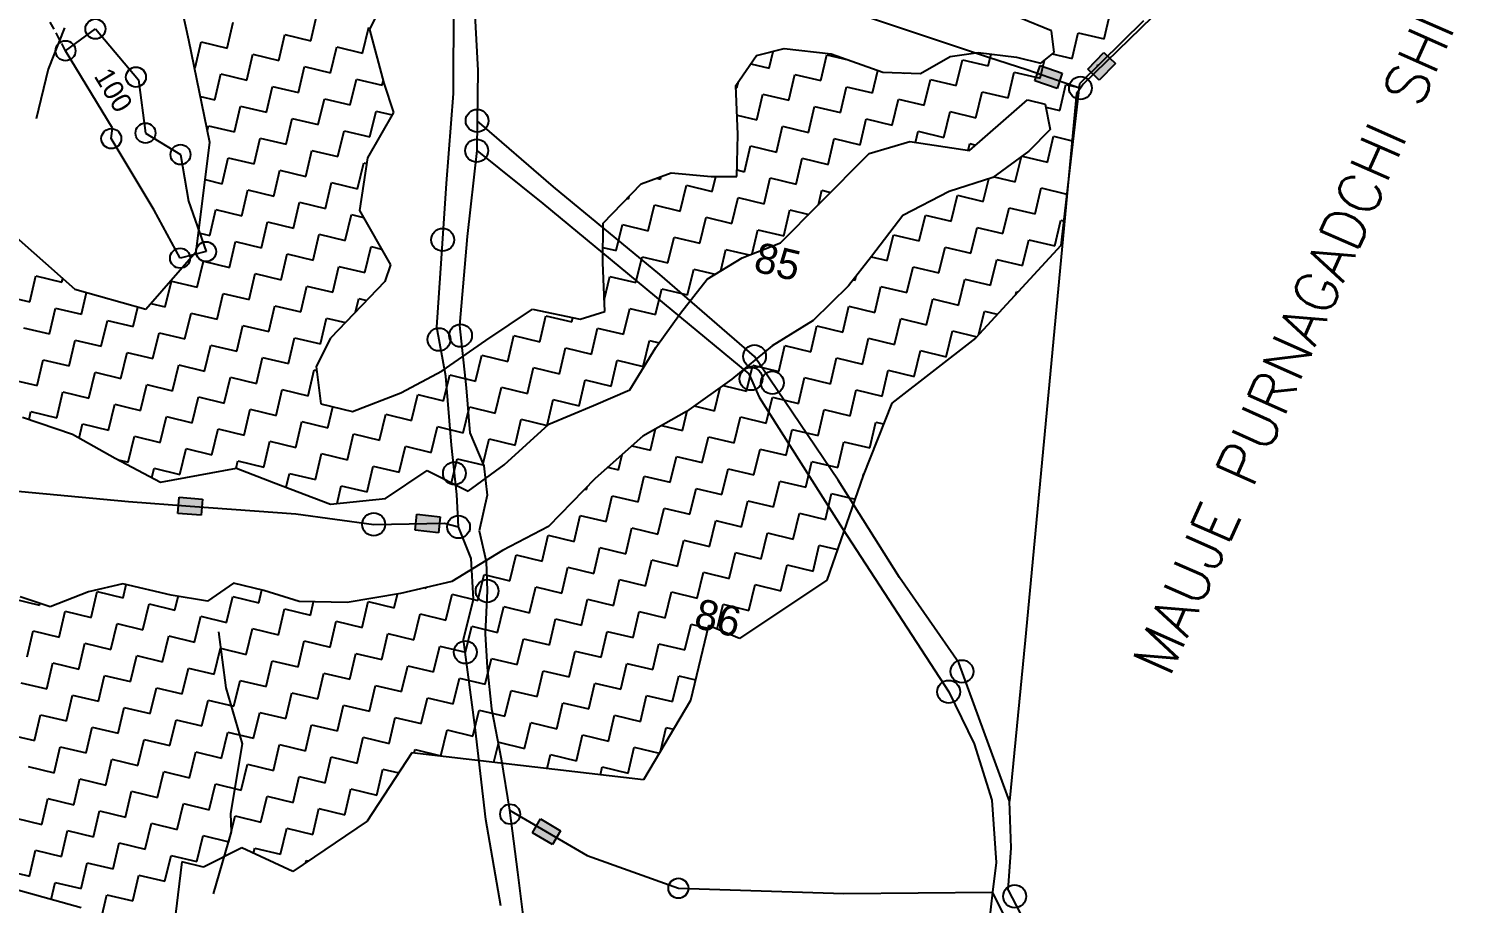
# Model space of a CAD drawing. Header units: metres. Extents: x 318142 to 321969, y 1858939 to 1863690.
# Drawn here: x 320338 to 321222, y 1860068 to 1860607 of the extents above; entities that cross this region are included whole.
import ezdxf

# ---------------------------------------------------------------- set-up
doc = ezdxf.new("R2010")
doc.units = ezdxf.units.M
doc.linetypes.add('DASHED', pattern=[0.75, 0.5, -0.25])
for name, color, linetype in [('LINE_FOOTPATH', 1, 'DASHED'), ('LINE_WATER', 4, 'Continuous'), ('POLY_HATCH', 12, 'Continuous'), ('POLY_PARCEL', 6, 'Continuous'), ('POLY_ROAD', 30, 'Continuous'), ('TEXT_MAPOUT', 7, 'Continuous'), ('TEXT_PARCEL', 7, 'Continuous'), ('V_BOUND_LINE', 7, 'Continuous')]:
    doc.layers.add(name, color=color, linetype=linetype)
doc.styles.get("Standard").update_dxf_attribs({"font": 'simplex.shx'})
doc.styles.add('TEXT_MAP', font='')
doc.styles.get('TEXT_MAP').set_extended_font_data('Kruti Dev 050')

msp = doc.modelspace()

# ---------------------------------------------------------------- hatches: boundary and pattern name
for points in [[(320991.34, 1860582.2), (320998.46, 1860575.25), (321008.51, 1860585.54), (321001.39, 1860592.49)], [(320972.42, 1860570.22), (320975.66, 1860579.63), (320962.05, 1860584.3), (320958.82, 1860574.89)], [(320444.34, 1860307.07), (320445.09, 1860316.99), (320430.75, 1860318.09), (320429.99, 1860308.17)], [(320590.69, 1860296.2), (320591.78, 1860306.09), (320577.49, 1860307.67), (320576.4, 1860297.78)], [(320661.12, 1860103.91), (320666.14, 1860112.5), (320653.72, 1860119.76), (320648.7, 1860111.17)]]:
    msp.add_hatch(color=256).paths.add_polyline_path(points)

# ---------------------------------------------------------------- linework, layer by layer
for p, q in [((320991.34, 1860582.2), (321001.39, 1860592.49)), ((321008.51, 1860585.54), (320998.46, 1860575.25)), ((321001.39, 1860592.49), (321008.51, 1860585.54)), ((320958.82, 1860574.89), (320962.05, 1860584.3)), ((320962.05, 1860584.3), (320975.66, 1860579.63)), ((320975.66, 1860579.63), (320972.42, 1860570.22)), ((320998.46, 1860575.25), (320991.34, 1860582.2)), ((320972.42, 1860570.22), (320958.82, 1860574.89)), ((320429.99, 1860308.17), (320430.75, 1860318.09)), ((320430.75, 1860318.09), (320445.09, 1860316.99)), ((320445.09, 1860316.99), (320444.34, 1860307.07)), ((320444.34, 1860307.07), (320429.99, 1860308.17)), ((320576.4, 1860297.78), (320577.49, 1860307.67)), ((320577.49, 1860307.67), (320591.78, 1860306.09)), ((320591.78, 1860306.09), (320590.69, 1860296.2)), ((320590.69, 1860296.2), (320576.4, 1860297.78)), ((320648.7, 1860111.17), (320653.72, 1860119.76)), ((320653.72, 1860119.76), (320666.14, 1860112.5)), ((320661.12, 1860103.91), (320648.7, 1860111.17)), ((320666.14, 1860112.5), (320661.12, 1860103.91))]:
    msp.add_line(p, q)
for centre, radius in [((320379.08, 1860606.93), 6.16), ((320360.65, 1860593.47), 6.16), ((320404.11, 1860577.29), 6.16), ((320986.88, 1860570.51), 7.04), ((320614.62, 1860550.32), 7.04), ((320388.89, 1860539.31), 6.16), ((320409.99, 1860542.71), 6.16), ((320431.59, 1860529.47), 6.16), ((320614.34, 1860531.89), 7.04), ((320593.36, 1860476.91), 7.04), ((320431.31, 1860465.58), 6.16), ((320447.36, 1860469.59), 6.16), ((320591.05, 1860415.41), 7.04), ((320604.38, 1860417.87), 7.04), ((320785.78, 1860405.02), 7.04), ((320783.63, 1860391.17), 7.04), ((320796.78, 1860388.75), 7.04), ((320600.61, 1860332.9), 7.04), ((320550.79, 1860301.41), 7.04), ((320603.13, 1860299.84), 7.04), ((320620.78, 1860260.33), 7.04), ((320607.31, 1860222.57), 7.04), ((320913.74, 1860210.69), 7.04), ((320905.57, 1860198.18), 7.04), ((320634.97, 1860122.7), 6.16), ((320738.77, 1860076.97), 6.16), ((320946.24, 1860072), 7.04)]:
    msp.add_circle(centre, radius)
at = {"layer": 'LINE_FOOTPATH', "ltscale": 10}
msp.add_line((320360.65, 1860593.47), (320315.93, 1860677.55), dxfattribs=at)
at = {"layer": 'LINE_WATER'}
for p, q in [((320359.99, 1860607.71), (320350.01, 1860582.21)), ((320350.01, 1860582.21), (320342.48, 1860551.6)), ((320459.68, 1860200.55), (320455.19, 1860235.04)), ((320469.82, 1860166.12), (320459.68, 1860200.55)), ((320462.62, 1860123.13), (320469.82, 1860166.12)), ((320462.96, 1860111.75), (320462.62, 1860123.13)), ((320451.98, 1860073.66), (320462.96, 1860111.75))]:
    msp.add_line(p, q, dxfattribs=at)
at = {"layer": 'POLY_HATCH'}
for p, q in [((320436.71, 1860599.96), (320423.24, 1860661.22)), ((320562.55, 1860635.74), (320548.1, 1860606.52)), ((320969.1, 1860605.82), (320930.82, 1860621.5)), ((320548.1, 1860606.52), (320557.05, 1860573.59)), ((320970.57, 1860592.4), (320969.1, 1860605.82)), ((321025.7, 1860612.04), (320986.33, 1860573.07)), ((320449.75, 1860536.93), (320436.71, 1860599.96)), ((320787.08, 1860590.5), (320803.99, 1860594.86)), ((320803.99, 1860594.86), (320833.11, 1860591.64)), ((320774.28, 1860572.1), (320787.08, 1860590.5)), ((320833.11, 1860591.64), (320864.95, 1860580.3)), ((320888.09, 1860579.44), (320906.49, 1860589.98)), ((320906.49, 1860589.98), (320923.86, 1860592.36)), ((320923.86, 1860592.36), (320947.47, 1860589.52)), ((320947.47, 1860589.52), (320962.48, 1860585.93)), ((320962.48, 1860585.93), (320970.57, 1860592.4)), ((320864.95, 1860580.3), (320888.09, 1860579.44)), ((320557.05, 1860573.59), (320562.97, 1860555.38)), ((320775.48, 1860541.94), (320774.28, 1860572.1)), ((320986.33, 1860573.07), (320974.68, 1860473.46)), ((320939.44, 1860550.18), (320954.19, 1860563.26)), ((320954.19, 1860563.26), (320965.2, 1860560.63)), ((320965.2, 1860560.63), (320968.11, 1860544.99)), ((320562.97, 1860555.38), (320546.96, 1860527.47)), ((320918.46, 1860531.94), (320939.44, 1860550.18)), ((320774.87, 1860515.96), (320775.48, 1860541.94)), ((320968.11, 1860544.99), (320954.92, 1860531.53)), ((320441.19, 1860469.7), (320449.75, 1860536.93)), ((320856.54, 1860530.12), (320881.55, 1860537.43)), ((320881.55, 1860537.43), (320918.46, 1860531.94)), ((320546.96, 1860527.47), (320542.02, 1860495.05)), ((320825.9, 1860499.24), (320856.54, 1860530.12)), ((320954.92, 1860531.53), (320932.75, 1860515.24)), ((320715.88, 1860511.38), (320734.32, 1860518.18)), ((320734.32, 1860518.18), (320759.01, 1860516.01)), ((320759.01, 1860516.01), (320774.87, 1860515.96)), ((320932.75, 1860515.24), (320905.79, 1860506.73)), ((320692.35, 1860487.14), (320715.88, 1860511.38)), ((320905.79, 1860506.73), (320877.33, 1860491.94)), ((320801.85, 1860475.09), (320825.9, 1860499.24)), ((320542.02, 1860495.05), (320561.1, 1860461.56)), ((320877.33, 1860491.94), (320858, 1860466.66)), ((320323.02, 1860484.82), (320366.3, 1860446.4)), ((320692.17, 1860462.92), (320692.35, 1860487.14)), ((320778.04, 1860465.84), (320801.85, 1860475.09)), ((320974.68, 1860473.46), (320922.01, 1860416.24)), ((320410.19, 1860434.05), (320441.19, 1860469.7)), ((320693.37, 1860432.77), (320692.17, 1860462.92)), ((320756.62, 1860452.69), (320778.04, 1860465.84)), ((320858, 1860466.66), (320843.69, 1860448.49)), ((320561.1, 1860461.56), (320557.69, 1860451.18)), ((320366.3, 1860446.4), (320410.19, 1860434.05)), ((320557.69, 1860451.18), (320524.13, 1860416.26)), ((320739.99, 1860431.75), (320756.62, 1860452.69)), ((320843.69, 1860448.49), (320821.97, 1860427.11)), ((320619.98, 1860414.83), (320648.85, 1860434.07)), ((320648.85, 1860434.07), (320678.22, 1860427.99)), ((320678.22, 1860427.99), (320693.37, 1860432.77)), ((320724.92, 1860410.43), (320739.99, 1860431.75)), ((320821.97, 1860427.11), (320796.65, 1860411.57)), ((320524.13, 1860416.26), (320515.29, 1860398.78)), ((320593.08, 1860396.06), (320619.98, 1860414.83)), ((320708.74, 1860384.41), (320724.92, 1860410.43)), ((320796.65, 1860411.57), (320771.78, 1860390.94)), ((320922.01, 1860416.24), (320870.5, 1860376.17)), ((320515.29, 1860398.78), (320518.18, 1860375.69)), ((320567.45, 1860382.58), (320593.08, 1860396.06)), ((320771.78, 1860390.94), (320743.77, 1860371.06)), ((320537.61, 1860371.05), (320567.45, 1860382.58)), ((320686.49, 1860374.77), (320708.74, 1860384.41)), ((320518.18, 1860375.69), (320537.61, 1860371.05)), ((320658.79, 1860363.13), (320686.49, 1860374.77)), ((320870.5, 1860376.17), (320852.84, 1860331.51)), ((320334.15, 1860367.6), (320364.84, 1860356.95)), ((320743.77, 1860371.06), (320716.88, 1860355.89)), ((320364.84, 1860356.95), (320391.26, 1860342.33)), ((320631.22, 1860338.16), (320658.79, 1860363.13)), ((320716.88, 1860355.89), (320687.37, 1860329.73)), ((320391.26, 1860342.33), (320419.25, 1860327.34)), ((320609.05, 1860321.86), (320631.22, 1860338.16)), ((320419.25, 1860327.34), (320466.2, 1860336.06)), ((320466.2, 1860336.06), (320489.03, 1860327.28)), ((320558.13, 1860317.42), (320583.82, 1860334.53)), ((320583.82, 1860334.53), (320609.05, 1860321.86)), ((320687.37, 1860329.73), (320658.67, 1860300.04)), ((320852.84, 1860331.51), (320830.44, 1860267.02)), ((320489.03, 1860327.28), (320524.06, 1860313.93)), ((320524.06, 1860313.93), (320558.13, 1860317.42)), ((320658.67, 1860300.04), (320630.21, 1860285.25)), ((320630.21, 1860285.25), (320599.06, 1860266.12)), ((320374.89, 1860259.89), (320351.08, 1860250.63)), ((320396.01, 1860264.81), (320374.89, 1860259.89)), ((320425.88, 1860257.67), (320396.01, 1860264.81)), ((320464.21, 1860265.12), (320448.26, 1860253.98)), ((320483.08, 1860260.61), (320464.21, 1860265.12)), ((320504.71, 1860253.79), (320483.08, 1860260.61)), ((320567.38, 1860258.74), (320534.51, 1860253.31)), ((320599.06, 1860266.12), (320567.38, 1860258.74)), ((320830.44, 1860267.02), (320776.42, 1860231.05)), ((320351.08, 1860250.63), (320332.59, 1860256.7)), ((320448.26, 1860253.98), (320425.88, 1860257.67)), ((320534.51, 1860253.31), (320504.71, 1860253.79)), ((320757.37, 1860239.09), (320746.32, 1860192.85)), ((320776.42, 1860231.05), (320757.37, 1860239.09)), ((320746.32, 1860192.85), (320717.17, 1860143.95)), ((320574.36, 1860160.6), (320546.78, 1860118.31)), ((320717.17, 1860143.95), (320574.36, 1860160.6)), ((320546.78, 1860118.31), (320500.95, 1860087.36)), ((320469.46, 1860101.86), (320445.68, 1860090.08)), ((320500.95, 1860087.36), (320469.46, 1860101.86)), ((320432.46, 1860093.24), (320425.95, 1860040.7)), ((320445.68, 1860090.08), (320432.46, 1860093.24)), ((320370.28, 1860064.94), (320301.37, 1860084.03))]:
    msp.add_line(p, q, dxfattribs=at)
at = {"layer": 'POLY_HATCH', "linetype": 'Continuous'}
for p, q in [((320511.99, 1860599.64), (320515.8, 1860615.6)), ((321001.48, 1860600.8), (321005.29, 1860616.76)), ((320460.3, 1860595.12), (320464.12, 1860611.08)), ((320492.22, 1860587.5), (320496.03, 1860603.46)), ((320496.03, 1860603.46), (320511.99, 1860599.64)), ((320543.91, 1860592.02), (320547.72, 1860607.98)), ((320981.71, 1860588.66), (320985.52, 1860604.62)), ((320985.52, 1860604.62), (321001.48, 1860600.8)), ((320440.53, 1860582.97), (320444.34, 1860598.93)), ((320444.34, 1860598.93), (320460.3, 1860595.12)), ((320524.14, 1860579.87), (320527.95, 1860595.83)), ((320527.95, 1860595.83), (320543.91, 1860592.02)), ((320472.45, 1860575.35), (320476.26, 1860591.31)), ((320476.26, 1860591.31), (320492.22, 1860587.5)), ((320794.73, 1860582.71), (320797.21, 1860593.11)), ((320826.64, 1860575.09), (320830.45, 1860591.05)), ((320830.45, 1860591.05), (320843.56, 1860587.92)), ((320910.25, 1860571.99), (320914.06, 1860587.95)), ((320914.06, 1860587.95), (320930.02, 1860584.13)), ((320930.02, 1860584.13), (320931.76, 1860591.41)), ((320961.94, 1860576.51), (320964.59, 1860587.62)), ((320969.52, 1860591.57), (320981.71, 1860588.66)), ((320440.2, 1860583.05), (320440.53, 1860582.97)), ((320452.68, 1860563.2), (320456.49, 1860579.16)), ((320456.49, 1860579.16), (320472.45, 1860575.35)), ((320504.37, 1860567.73), (320508.18, 1860583.69)), ((320508.18, 1860583.69), (320524.14, 1860579.87)), ((320783.52, 1860585.39), (320794.73, 1860582.71)), ((320806.87, 1860562.94), (320810.68, 1860578.9)), ((320810.68, 1860578.9), (320826.64, 1860575.09)), ((320858.56, 1860567.47), (320861.89, 1860581.39)), ((320877.39, 1860579.84), (320878.33, 1860579.61)), ((320878.33, 1860579.61), (320878.38, 1860579.8)), ((320942.17, 1860564.36), (320945.98, 1860580.32)), ((320945.98, 1860580.32), (320961.94, 1860576.51)), ((320997.49, 1860584.11), (320997.67, 1860584.85)), ((320997.67, 1860584.85), (320998.12, 1860584.74)), ((320484.6, 1860555.58), (320488.41, 1860571.54)), ((320488.41, 1860571.54), (320504.37, 1860567.73)), ((320536.28, 1860560.1), (320540.1, 1860576.06)), ((320540.1, 1860576.06), (320556.06, 1860572.25)), ((320556.06, 1860572.25), (320556.69, 1860574.9)), ((320774.33, 1860570.72), (320774.95, 1860570.57)), ((320774.95, 1860570.57), (320775.87, 1860574.38)), ((320838.79, 1860555.32), (320842.6, 1860571.28)), ((320842.6, 1860571.28), (320858.56, 1860567.47)), ((320890.48, 1860559.84), (320894.29, 1860575.8)), ((320894.29, 1860575.8), (320910.25, 1860571.99)), ((320922.39, 1860552.22), (320926.21, 1860568.18)), ((320926.21, 1860568.18), (320942.17, 1860564.36)), ((320974.08, 1860556.74), (320977.89, 1860572.7)), ((320977.89, 1860572.7), (320986.06, 1860570.75)), ((320443.88, 1860565.31), (320452.68, 1860563.2)), ((320464.83, 1860543.43), (320468.64, 1860559.39)), ((320468.64, 1860559.39), (320484.6, 1860555.58)), ((320516.51, 1860547.96), (320520.33, 1860563.91)), ((320520.33, 1860563.91), (320536.28, 1860560.1)), ((320787.1, 1860550.8), (320790.91, 1860566.76)), ((320790.91, 1860566.76), (320806.87, 1860562.94)), ((320819.02, 1860543.17), (320822.83, 1860559.13)), ((320822.83, 1860559.13), (320838.79, 1860555.32)), ((320870.71, 1860547.7), (320874.52, 1860563.65)), ((320874.52, 1860563.65), (320890.48, 1860559.84)), ((320496.74, 1860535.81), (320500.56, 1860551.77)), ((320500.56, 1860551.77), (320516.51, 1860547.96)), ((320548.43, 1860540.33), (320552.24, 1860556.29)), ((320552.24, 1860556.29), (320562.14, 1860553.93)), ((320775.01, 1860553.68), (320787.1, 1860550.8)), ((320850.94, 1860535.55), (320854.75, 1860551.51)), ((320854.75, 1860551.51), (320870.71, 1860547.7)), ((320902.62, 1860540.07), (320906.44, 1860556.03)), ((320906.44, 1860556.03), (320922.39, 1860552.22)), ((320965.54, 1860558.78), (320974.08, 1860556.74)), ((320448.2, 1860544.44), (320448.87, 1860547.25)), ((320448.87, 1860547.25), (320464.83, 1860543.43)), ((320528.66, 1860528.18), (320532.47, 1860544.14)), ((320532.47, 1860544.14), (320548.43, 1860540.33)), ((320799.25, 1860531.03), (320803.06, 1860546.98)), ((320803.06, 1860546.98), (320819.02, 1860543.17)), ((320885, 1860536.92), (320886.66, 1860543.88)), ((320886.66, 1860543.88), (320902.62, 1860540.07)), ((320476.97, 1860523.66), (320480.78, 1860539.62)), ((320480.78, 1860539.62), (320496.74, 1860535.81)), ((320779.48, 1860518.88), (320783.29, 1860534.84)), ((320783.29, 1860534.84), (320799.25, 1860531.03)), ((320831.16, 1860523.4), (320834.98, 1860539.36)), ((320834.98, 1860539.36), (320850.94, 1860535.55)), ((320917.58, 1860532.07), (320918.58, 1860536.26)), ((320918.58, 1860536.26), (320922.39, 1860535.35)), ((320966.46, 1860524.82), (320970.27, 1860540.78)), ((320970.27, 1860540.78), (320981.77, 1860538.03)), ((320457.2, 1860511.52), (320461.01, 1860527.47)), ((320461.01, 1860527.47), (320476.97, 1860523.66)), ((320508.89, 1860516.04), (320512.7, 1860532)), ((320512.7, 1860532), (320528.66, 1860528.18)), ((320540.81, 1860508.41), (320544.62, 1860524.37)), ((320544.62, 1860524.37), (320546.42, 1860523.94)), ((320811.39, 1860511.26), (320815.21, 1860527.21)), ((320815.21, 1860527.21), (320831.16, 1860523.4)), ((320946.69, 1860512.68), (320950.4, 1860528.2)), ((320950.86, 1860528.55), (320966.46, 1860524.82)), ((320489.12, 1860503.89), (320492.93, 1860519.85)), ((320492.93, 1860519.85), (320508.89, 1860516.04)), ((320725.46, 1860514.91), (320727.79, 1860514.36)), ((320727.79, 1860514.36), (320728.16, 1860515.91)), ((320759.71, 1860506.73), (320761.92, 1860516)), ((320774.97, 1860519.96), (320779.48, 1860518.88)), ((320791.62, 1860499.11), (320795.44, 1860515.07)), ((320795.44, 1860515.07), (320811.39, 1860511.26)), ((320933.54, 1860515.82), (320946.69, 1860512.68)), ((320446.83, 1860513.99), (320457.2, 1860511.52)), ((320469.35, 1860491.75), (320473.16, 1860507.7)), ((320473.16, 1860507.7), (320489.12, 1860503.89)), ((320521.04, 1860496.27), (320524.85, 1860512.23)), ((320524.85, 1860512.23), (320540.81, 1860508.41)), ((320739.94, 1860494.59), (320743.75, 1860510.54)), ((320743.75, 1860510.54), (320759.71, 1860506.73)), ((320825.23, 1860498.57), (320827.35, 1860507.44)), ((320827.35, 1860507.44), (320832.76, 1860506.15)), ((320926.92, 1860500.53), (320930.24, 1860514.45)), ((320958.83, 1860492.91), (320962.65, 1860508.86)), ((320962.65, 1860508.86), (320978.38, 1860505.11)), ((320501.27, 1860484.12), (320505.08, 1860500.08)), ((320505.08, 1860500.08), (320521.04, 1860496.27)), ((320707.17, 1860502.41), (320708.02, 1860502.21)), ((320708.02, 1860502.21), (320708.36, 1860503.63)), ((320720.16, 1860482.44), (320723.98, 1860498.4)), ((320723.98, 1860498.4), (320739.94, 1860494.59)), ((320771.85, 1860486.96), (320775.66, 1860502.92)), ((320775.66, 1860502.92), (320791.62, 1860499.11)), ((320907.15, 1860488.38), (320910.96, 1860504.34)), ((320910.96, 1860504.34), (320926.92, 1860500.53)), ((320449.58, 1860479.6), (320453.39, 1860495.56)), ((320453.39, 1860495.56), (320469.35, 1860491.75)), ((320533.18, 1860476.5), (320537, 1860492.46)), ((320537, 1860492.46), (320544.52, 1860490.66)), ((320752.08, 1860474.82), (320755.89, 1860490.77)), ((320755.89, 1860490.77), (320771.85, 1860486.96)), ((320803.77, 1860479.34), (320807.58, 1860495.3)), ((320807.58, 1860495.3), (320819.21, 1860492.52)), ((320887.38, 1860476.24), (320891.19, 1860492.19)), ((320891.19, 1860492.19), (320907.15, 1860488.38)), ((320939.06, 1860480.76), (320942.88, 1860496.72)), ((320942.88, 1860496.72), (320958.83, 1860492.91)), ((320970.98, 1860473.13), (320974.79, 1860489.09)), ((320974.79, 1860489.09), (320976.46, 1860488.7)), ((320442.66, 1860481.25), (320449.58, 1860479.6)), ((320481.49, 1860471.97), (320485.31, 1860487.93)), ((320485.31, 1860487.93), (320501.27, 1860484.12)), ((320513.41, 1860464.35), (320517.22, 1860480.31)), ((320517.22, 1860480.31), (320533.18, 1860476.5)), ((320700.39, 1860470.29), (320704.21, 1860486.25)), ((320704.21, 1860486.25), (320720.16, 1860482.44)), ((320784.25, 1860468.25), (320787.81, 1860483.15)), ((320787.81, 1860483.15), (320803.77, 1860479.34)), ((320867.6, 1860464.09), (320871.42, 1860480.05)), ((320871.42, 1860480.05), (320887.38, 1860476.24)), ((320919.29, 1860468.61), (320923.1, 1860484.57)), ((320923.1, 1860484.57), (320939.06, 1860480.76)), ((320461.72, 1860459.83), (320465.54, 1860475.79)), ((320465.54, 1860475.79), (320481.49, 1860471.97)), ((320545.33, 1860456.73), (320549.14, 1860472.68)), ((320549.14, 1860472.68), (320555.65, 1860471.13)), ((320692.24, 1860472.24), (320700.39, 1860470.29)), ((320732.31, 1860462.67), (320736.12, 1860478.63)), ((320736.12, 1860478.63), (320752.08, 1860474.82)), ((320764.88, 1860457.75), (320768.04, 1860471)), ((320768.04, 1860471), (320782.47, 1860467.56)), ((320899.52, 1860456.47), (320903.33, 1860472.42)), ((320903.33, 1860472.42), (320919.29, 1860468.61)), ((320951.21, 1860460.99), (320955.02, 1860476.95)), ((320955.02, 1860476.95), (320970.98, 1860473.13)), ((320441.95, 1860447.68), (320445.77, 1860463.64)), ((320445.77, 1860463.64), (320461.72, 1860459.83)), ((320493.64, 1860452.2), (320497.45, 1860468.16)), ((320497.45, 1860468.16), (320513.41, 1860464.35)), ((320712.54, 1860450.52), (320716.35, 1860466.48)), ((320716.35, 1860466.48), (320732.31, 1860462.67)), ((320857.82, 1860466.43), (320867.6, 1860464.09)), ((320931.44, 1860448.84), (320935.25, 1860464.8)), ((320935.25, 1860464.8), (320951.21, 1860460.99)), ((320338.58, 1860438.64), (320342.39, 1860454.6)), ((320342.39, 1860454.6), (320358.35, 1860450.78)), ((320358.35, 1860450.78), (320358.88, 1860452.99)), ((320473.87, 1860440.06), (320477.68, 1860456.02)), ((320477.68, 1860456.02), (320493.64, 1860452.2)), ((320525.56, 1860444.58), (320529.37, 1860460.54)), ((320529.37, 1860460.54), (320545.33, 1860456.73)), ((320693.09, 1860439.72), (320696.58, 1860454.33)), ((320696.58, 1860454.33), (320712.54, 1860450.52)), ((320744.46, 1860442.9), (320748.27, 1860458.86)), ((320748.27, 1860458.86), (320761.52, 1860455.69)), ((320847.83, 1860451.94), (320848.45, 1860454.54)), ((320879.75, 1860444.32), (320883.56, 1860460.28)), ((320883.56, 1860460.28), (320899.52, 1860456.47)), ((320370.49, 1860431.01), (320373.67, 1860444.33)), ((320422.18, 1860435.53), (320425.99, 1860451.49)), ((320425.99, 1860451.49), (320441.95, 1860447.68)), ((320505.79, 1860432.43), (320509.6, 1860448.39)), ((320509.6, 1860448.39), (320525.56, 1860444.58)), ((320724.69, 1860430.75), (320728.5, 1860446.71)), ((320728.5, 1860446.71), (320744.46, 1860442.9)), ((320846.63, 1860452.23), (320847.83, 1860451.94)), ((320859.98, 1860432.17), (320863.79, 1860448.13)), ((320863.79, 1860448.13), (320879.75, 1860444.32)), ((320911.67, 1860436.69), (320915.48, 1860452.65)), ((320915.48, 1860452.65), (320931.44, 1860448.84)), ((320947.01, 1860443.4), (320947.4, 1860445.03)), ((320947.4, 1860445.03), (320948.31, 1860444.81)), ((320322.62, 1860442.45), (320338.58, 1860438.64)), ((320402.41, 1860423.39), (320405.29, 1860435.43)), ((320413.32, 1860437.65), (320422.18, 1860435.53)), ((320454.1, 1860427.91), (320457.91, 1860443.87)), ((320457.91, 1860443.87), (320473.87, 1860440.06)), ((320486.02, 1860420.29), (320489.83, 1860436.24)), ((320489.83, 1860436.24), (320505.79, 1860432.43)), ((320539.48, 1860432.23), (320541.52, 1860440.77)), ((320541.52, 1860440.77), (320546.53, 1860439.57)), ((320840.21, 1860420.03), (320844.02, 1860435.98)), ((320844.02, 1860435.98), (320859.98, 1860432.17)), ((320891.9, 1860424.55), (320895.71, 1860440.51)), ((320895.71, 1860440.51), (320911.67, 1860436.69)), ((320350.72, 1860418.87), (320354.54, 1860434.82)), ((320354.54, 1860434.82), (320370.49, 1860431.01)), ((320382.64, 1860411.24), (320386.45, 1860427.2)), ((320386.45, 1860427.2), (320402.41, 1860423.39)), ((320434.33, 1860415.76), (320438.14, 1860431.72)), ((320438.14, 1860431.72), (320454.1, 1860427.91)), ((320517.93, 1860412.66), (320521.75, 1860428.62)), ((320521.75, 1860428.62), (320533.35, 1860425.85)), ((320653.23, 1860414.08), (320657.04, 1860430.04)), ((320657.04, 1860430.04), (320673, 1860426.23)), ((320673, 1860426.23), (320673.64, 1860428.93)), ((320704.92, 1860418.61), (320708.73, 1860434.56)), ((320708.73, 1860434.56), (320724.69, 1860430.75)), ((320872.13, 1860412.4), (320875.94, 1860428.36)), ((320875.94, 1860428.36), (320891.9, 1860424.55)), ((320924.23, 1860418.66), (320927.63, 1860432.88)), ((320927.63, 1860432.88), (320935.58, 1860430.98)), ((320334.77, 1860422.68), (320350.72, 1860418.87)), ((320414.56, 1860403.62), (320418.37, 1860419.58)), ((320418.37, 1860419.58), (320434.33, 1860415.76)), ((320466.25, 1860408.14), (320470.06, 1860424.1)), ((320470.06, 1860424.1), (320486.02, 1860420.29)), ((320633.46, 1860401.94), (320637.27, 1860417.89)), ((320637.27, 1860417.89), (320653.23, 1860414.08)), ((320685.15, 1860406.46), (320688.96, 1860422.42)), ((320688.96, 1860422.42), (320704.92, 1860418.61)), ((320820.44, 1860407.88), (320824.25, 1860423.84)), ((320824.25, 1860423.84), (320840.21, 1860420.03)), ((320904.04, 1860404.78), (320907.86, 1860420.74)), ((320907.86, 1860420.74), (320922.85, 1860417.15)), ((320362.87, 1860399.09), (320366.68, 1860415.05)), ((320366.68, 1860415.05), (320382.64, 1860411.24)), ((320446.48, 1860395.99), (320450.29, 1860411.95)), ((320450.29, 1860411.95), (320466.25, 1860408.14)), ((320498.16, 1860400.52), (320501.98, 1860416.47)), ((320501.98, 1860416.47), (320517.93, 1860412.66)), ((320665.37, 1860394.31), (320669.19, 1860410.27)), ((320669.19, 1860410.27), (320685.15, 1860406.46)), ((320717.06, 1860398.83), (320720.87, 1860414.79)), ((320720.87, 1860414.79), (320726.97, 1860413.34)), ((320800.67, 1860395.73), (320804.48, 1860411.69)), ((320804.48, 1860411.69), (320820.44, 1860407.88)), ((320852.36, 1860400.25), (320856.17, 1860416.21)), ((320856.17, 1860416.21), (320872.13, 1860412.4)), ((320884.27, 1860392.63), (320888.09, 1860408.59)), ((320888.09, 1860408.59), (320904.04, 1860404.78)), ((320343.1, 1860386.95), (320346.91, 1860402.91)), ((320346.91, 1860402.91), (320362.87, 1860399.09)), ((320394.79, 1860391.47), (320398.6, 1860407.43)), ((320398.6, 1860407.43), (320404.76, 1860405.96)), ((320404.76, 1860405.96), (320414.56, 1860403.62)), ((320426.71, 1860383.85), (320430.52, 1860399.81)), ((320430.52, 1860399.81), (320446.48, 1860395.99)), ((320478.39, 1860388.37), (320482.21, 1860404.33)), ((320482.21, 1860404.33), (320498.16, 1860400.52)), ((320613.69, 1860389.79), (320617.5, 1860405.75)), ((320617.5, 1860405.75), (320633.46, 1860401.94)), ((320697.29, 1860386.69), (320701.1, 1860402.65)), ((320701.1, 1860402.65), (320717.06, 1860398.83)), ((320832.59, 1860388.11), (320836.4, 1860404.07)), ((320836.4, 1860404.07), (320852.36, 1860400.25)), ((320375.02, 1860379.32), (320378.83, 1860395.28)), ((320378.83, 1860395.28), (320394.79, 1860391.47)), ((320458.62, 1860376.22), (320462.43, 1860392.18)), ((320462.43, 1860392.18), (320478.39, 1860388.37)), ((320510.31, 1860380.74), (320514.12, 1860396.7)), ((320514.12, 1860396.7), (320515.59, 1860396.35)), ((320593.92, 1860377.64), (320597.73, 1860393.6)), ((320597.73, 1860393.6), (320613.69, 1860389.79)), ((320645.6, 1860382.17), (320649.42, 1860398.12)), ((320649.42, 1860398.12), (320665.37, 1860394.31)), ((320780.9, 1860383.59), (320784.71, 1860399.54)), ((320784.71, 1860399.54), (320800.67, 1860395.73)), ((320812.81, 1860375.96), (320816.63, 1860391.92)), ((320816.63, 1860391.92), (320832.59, 1860388.11)), ((320864.5, 1860380.48), (320868.31, 1860396.44)), ((320868.31, 1860396.44), (320884.27, 1860392.63)), ((320327.14, 1860390.76), (320343.1, 1860386.95)), ((320355.25, 1860367.18), (320359.06, 1860383.14)), ((320359.06, 1860383.14), (320375.02, 1860379.32)), ((320406.93, 1860371.7), (320410.75, 1860387.66)), ((320410.75, 1860387.66), (320426.71, 1860383.85)), ((320490.54, 1860368.6), (320494.35, 1860384.56)), ((320494.35, 1860384.56), (320510.31, 1860380.74)), ((320625.83, 1860370.02), (320629.65, 1860385.98)), ((320629.65, 1860385.98), (320645.6, 1860382.17)), ((320677.52, 1860374.54), (320681.33, 1860390.5)), ((320681.33, 1860390.5), (320697.29, 1860386.69)), ((320761.13, 1860371.44), (320764.56, 1860385.81)), ((320766.33, 1860387.07), (320780.9, 1860383.59)), ((320844.73, 1860368.34), (320848.54, 1860384.3)), ((320848.54, 1860384.3), (320864.5, 1860380.48)), ((320387.16, 1860359.55), (320390.98, 1860375.51)), ((320390.98, 1860375.51), (320398.53, 1860373.71)), ((320398.53, 1860373.71), (320406.93, 1860371.7)), ((320438.85, 1860364.08), (320442.66, 1860380.03)), ((320442.66, 1860380.03), (320458.62, 1860376.22)), ((320522.46, 1860360.97), (320525.55, 1860373.93)), ((320574.15, 1860365.5), (320577.96, 1860381.46)), ((320577.96, 1860381.46), (320593.92, 1860377.64)), ((320606.06, 1860357.87), (320609.87, 1860373.83)), ((320609.87, 1860373.83), (320625.83, 1860370.02)), ((320657.75, 1860362.39), (320661.56, 1860378.35)), ((320661.56, 1860378.35), (320677.52, 1860374.54)), ((320748.54, 1860374.45), (320761.13, 1860371.44)), ((320793.04, 1860363.82), (320796.86, 1860379.77)), ((320796.86, 1860379.77), (320812.81, 1860375.96)), ((320338.15, 1860366.21), (320339.29, 1860370.99)), ((320339.29, 1860370.99), (320355.25, 1860367.18)), ((320419.08, 1860351.93), (320422.89, 1860367.89)), ((320422.89, 1860367.89), (320438.85, 1860364.08)), ((320470.77, 1860356.45), (320474.58, 1860372.41)), ((320474.58, 1860372.41), (320490.54, 1860368.6)), ((320502.69, 1860348.83), (320506.5, 1860364.79)), ((320506.5, 1860364.79), (320522.46, 1860360.97)), ((320554.37, 1860353.35), (320558.19, 1860369.31)), ((320558.19, 1860369.31), (320574.15, 1860365.5)), ((320637.98, 1860350.25), (320641.79, 1860366.21)), ((320641.79, 1860366.21), (320657.75, 1860362.39)), ((320741.36, 1860359.29), (320744.25, 1860371.4)), ((320773.27, 1860351.67), (320777.09, 1860367.63)), ((320777.09, 1860367.63), (320793.04, 1860363.82)), ((320824.96, 1860356.19), (320828.77, 1860372.15)), ((320828.77, 1860372.15), (320844.73, 1860368.34)), ((320856.88, 1860348.57), (320860.69, 1860364.53)), ((320860.69, 1860364.53), (320865.44, 1860363.39)), ((320369.11, 1860354.59), (320371.2, 1860363.37)), ((320371.2, 1860363.37), (320387.16, 1860359.55)), ((320399.31, 1860339.78), (320403.12, 1860355.74)), ((320403.12, 1860355.74), (320419.08, 1860351.93)), ((320451, 1860344.31), (320454.81, 1860360.26)), ((320454.81, 1860360.26), (320470.77, 1860356.45)), ((320534.6, 1860341.2), (320538.42, 1860357.16)), ((320538.42, 1860357.16), (320554.37, 1860353.35)), ((320586.29, 1860345.73), (320590.1, 1860361.68)), ((320590.1, 1860361.68), (320606.06, 1860357.87)), ((320721.59, 1860347.15), (320724.73, 1860360.32)), ((320728.4, 1860362.39), (320741.36, 1860359.29)), ((320805.19, 1860344.04), (320809, 1860360)), ((320809, 1860360), (320824.96, 1860356.19)), ((320431.23, 1860332.16), (320435.04, 1860348.12)), ((320435.04, 1860348.12), (320451, 1860344.31)), ((320482.92, 1860336.68), (320486.73, 1860352.64)), ((320486.73, 1860352.64), (320502.69, 1860348.83)), ((320566.52, 1860333.58), (320570.33, 1860349.54)), ((320570.33, 1860349.54), (320586.29, 1860345.73)), ((320618.21, 1860338.1), (320622.02, 1860354.06)), ((320622.02, 1860354.06), (320637.98, 1860350.25)), ((320710.11, 1860349.89), (320721.59, 1860347.15)), ((320753.5, 1860339.52), (320757.31, 1860355.48)), ((320757.31, 1860355.48), (320773.27, 1860351.67)), ((320785.42, 1860331.9), (320789.23, 1860347.86)), ((320789.23, 1860347.86), (320805.19, 1860344.04)), ((320837.11, 1860336.42), (320840.92, 1860352.38)), ((320840.92, 1860352.38), (320856.88, 1860348.57)), ((320393.37, 1860341.2), (320399.31, 1860339.78)), ((320465.88, 1860336), (320466.96, 1860340.49)), ((320466.96, 1860340.49), (320482.92, 1860336.68)), ((320514.83, 1860329.06), (320518.64, 1860345.02)), ((320518.64, 1860345.02), (320534.6, 1860341.2)), ((320598.7, 1860327.06), (320602.25, 1860341.91)), ((320602.25, 1860341.91), (320618.21, 1860338.1)), ((320701.81, 1860335), (320704.1, 1860344.56)), ((320733.73, 1860327.38), (320737.54, 1860343.33)), ((320737.54, 1860343.33), (320753.5, 1860339.52)), ((320817.34, 1860324.27), (320821.15, 1860340.23)), ((320821.15, 1860340.23), (320837.11, 1860336.42)), ((320413.89, 1860330.21), (320415.27, 1860335.97)), ((320415.27, 1860335.97), (320431.23, 1860332.16)), ((320496.83, 1860324.31), (320498.87, 1860332.87)), ((320498.87, 1860332.87), (320514.83, 1860329.06)), ((320546.75, 1860321.43), (320550.56, 1860337.39)), ((320550.56, 1860337.39), (320566.52, 1860333.58)), ((320695.12, 1860336.6), (320701.81, 1860335)), ((320713.96, 1860315.23), (320717.77, 1860331.19)), ((320717.77, 1860331.19), (320733.73, 1860327.38)), ((320765.65, 1860319.75), (320769.46, 1860335.71)), ((320769.46, 1860335.71), (320785.42, 1860331.9)), ((320852.73, 1860331.2), (320853.07, 1860332.61)), ((320853.07, 1860332.61), (320853.25, 1860332.56)), ((320528.19, 1860314.35), (320530.79, 1860325.24)), ((320530.79, 1860325.24), (320546.75, 1860321.43)), ((320680.97, 1860323.11), (320682.04, 1860322.85)), ((320682.04, 1860322.85), (320682.48, 1860324.67)), ((320745.88, 1860307.6), (320749.69, 1860323.56)), ((320749.69, 1860323.56), (320765.65, 1860319.75)), ((320797.57, 1860312.13), (320801.38, 1860328.09)), ((320801.38, 1860328.09), (320817.34, 1860324.27)), ((320829.48, 1860304.5), (320833.3, 1860320.46)), ((320833.3, 1860320.46), (320847.8, 1860317)), ((320694.19, 1860303.08), (320698, 1860319.04)), ((320698, 1860319.04), (320713.96, 1860315.23)), ((320726.11, 1860295.46), (320729.92, 1860311.42)), ((320729.92, 1860311.42), (320745.88, 1860307.6)), ((320777.8, 1860299.98), (320781.61, 1860315.94)), ((320781.61, 1860315.94), (320797.57, 1860312.13)), ((320674.42, 1860290.94), (320678.23, 1860306.89)), ((320678.23, 1860306.89), (320694.19, 1860303.08)), ((320758.02, 1860287.83), (320761.84, 1860303.79)), ((320761.84, 1860303.79), (320777.8, 1860299.98)), ((320809.71, 1860292.36), (320813.52, 1860308.32)), ((320813.52, 1860308.32), (320829.48, 1860304.5)), ((320654.65, 1860278.79), (320658.46, 1860294.75)), ((320658.46, 1860294.75), (320674.42, 1860290.94)), ((320706.34, 1860283.31), (320710.15, 1860299.27)), ((320710.15, 1860299.27), (320726.11, 1860295.46)), ((320789.94, 1860280.21), (320793.75, 1860296.17)), ((320793.75, 1860296.17), (320809.71, 1860292.36)), ((320686.57, 1860271.17), (320690.38, 1860287.12)), ((320690.38, 1860287.12), (320706.34, 1860283.31)), ((320738.25, 1860275.69), (320742.07, 1860291.65)), ((320742.07, 1860291.65), (320758.02, 1860287.83)), ((320821.86, 1860272.59), (320825.67, 1860288.54)), ((320825.67, 1860288.54), (320836.98, 1860285.84)), ((320634.88, 1860266.64), (320638.69, 1860282.6)), ((320638.69, 1860282.6), (320654.65, 1860278.79)), ((320718.48, 1860263.54), (320722.3, 1860279.5)), ((320722.3, 1860279.5), (320738.25, 1860275.69)), ((320770.17, 1860268.06), (320773.98, 1860284.02)), ((320773.98, 1860284.02), (320789.94, 1860280.21)), ((320802.09, 1860260.44), (320805.9, 1860276.4)), ((320805.9, 1860276.4), (320821.86, 1860272.59)), ((320615.11, 1860254.5), (320618.92, 1860270.45)), ((320618.92, 1860270.45), (320634.88, 1860266.64)), ((320666.8, 1860259.02), (320670.61, 1860274.98)), ((320670.61, 1860274.98), (320686.57, 1860271.17)), ((320698.71, 1860251.39), (320702.52, 1860267.35)), ((320702.52, 1860267.35), (320718.48, 1860263.54)), ((320750.4, 1860255.92), (320754.21, 1860271.88)), ((320754.21, 1860271.88), (320770.17, 1860268.06)), ((320376.44, 1860244.03), (320380.25, 1860259.99)), ((320380.25, 1860259.99), (320396.21, 1860256.18)), ((320396.21, 1860256.18), (320398.15, 1860264.29)), ((320479.81, 1860253.08), (320481.69, 1860260.94)), ((320563.42, 1860249.97), (320565.44, 1860258.42)), ((320582.54, 1860262.28), (320583.19, 1860262.12)), ((320583.19, 1860262.12), (320583.27, 1860262.45)), ((320595.34, 1860242.35), (320599.15, 1860258.31)), ((320599.15, 1860258.31), (320615.11, 1860254.5)), ((320647.02, 1860246.87), (320650.84, 1860262.83)), ((320650.84, 1860262.83), (320666.8, 1860259.02)), ((320730.63, 1860243.77), (320734.44, 1860259.73)), ((320734.44, 1860259.73), (320750.4, 1860255.92)), ((320782.32, 1860248.29), (320786.13, 1860264.25)), ((320786.13, 1860264.25), (320802.09, 1860260.44)), ((320328.56, 1860255.47), (320344.52, 1860251.65)), ((320344.52, 1860251.65), (320344.77, 1860252.7)), ((320408.35, 1860236.41), (320412.17, 1860252.37)), ((320412.17, 1860252.37), (320428.13, 1860248.55)), ((320428.13, 1860248.55), (320430.14, 1860256.97)), ((320460.04, 1860240.93), (320463.86, 1860256.89)), ((320463.86, 1860256.89), (320479.81, 1860253.08)), ((320511.73, 1860245.45), (320513.69, 1860253.64)), ((320543.65, 1860237.83), (320547.46, 1860253.79)), ((320547.46, 1860253.79), (320563.42, 1860249.97)), ((320627.25, 1860234.73), (320631.07, 1860250.68)), ((320631.07, 1860250.68), (320647.02, 1860246.87)), ((320678.94, 1860239.25), (320682.75, 1860255.21)), ((320682.75, 1860255.21), (320698.71, 1860251.39)), ((320762.71, 1860236.83), (320766.36, 1860252.1)), ((320766.36, 1860252.1), (320782.32, 1860248.29)), ((320356.67, 1860231.88), (320360.48, 1860247.84)), ((320360.48, 1860247.84), (320376.44, 1860244.03)), ((320440.27, 1860228.78), (320444.08, 1860244.74)), ((320444.08, 1860244.74), (320460.04, 1860240.93)), ((320491.96, 1860233.3), (320495.77, 1860249.26)), ((320495.77, 1860249.26), (320511.73, 1860245.45)), ((320523.88, 1860225.68), (320527.69, 1860241.64)), ((320527.69, 1860241.64), (320543.65, 1860237.83)), ((320575.57, 1860230.2), (320579.38, 1860246.16)), ((320579.38, 1860246.16), (320595.34, 1860242.35)), ((320659.17, 1860227.1), (320662.98, 1860243.06)), ((320662.98, 1860243.06), (320678.94, 1860239.25)), ((320710.86, 1860231.62), (320714.67, 1860247.58)), ((320714.67, 1860247.58), (320730.63, 1860243.77)), ((320336.9, 1860219.74), (320340.71, 1860235.7)), ((320340.71, 1860235.7), (320356.67, 1860231.88)), ((320388.58, 1860224.26), (320392.4, 1860240.22)), ((320392.4, 1860240.22), (320408.35, 1860236.41)), ((320420.5, 1860216.64), (320424.31, 1860232.59)), ((320424.31, 1860232.59), (320440.27, 1860228.78)), ((320472.19, 1860221.16), (320476, 1860237.12)), ((320476, 1860237.12), (320491.96, 1860233.3)), ((320555.79, 1860218.06), (320559.61, 1860234.02)), ((320559.61, 1860234.02), (320575.57, 1860230.2)), ((320607.48, 1860222.58), (320611.3, 1860238.54)), ((320611.3, 1860238.54), (320627.25, 1860234.73)), ((320691.09, 1860219.48), (320694.9, 1860235.44)), ((320694.9, 1860235.44), (320710.86, 1860231.62)), ((320742.78, 1860224), (320746.59, 1860239.96)), ((320746.59, 1860239.96), (320756.98, 1860237.48)), ((320368.81, 1860212.11), (320372.63, 1860228.07)), ((320372.63, 1860228.07), (320388.58, 1860224.26)), ((320452.42, 1860209.01), (320456.23, 1860224.97)), ((320456.23, 1860224.97), (320472.19, 1860221.16)), ((320504.11, 1860213.53), (320507.92, 1860229.49)), ((320507.92, 1860229.49), (320523.88, 1860225.68)), ((320587.71, 1860210.43), (320591.52, 1860226.39)), ((320591.52, 1860226.39), (320607.48, 1860222.58)), ((320639.4, 1860214.95), (320643.21, 1860230.91)), ((320643.21, 1860230.91), (320659.17, 1860227.1)), ((320671.32, 1860207.33), (320675.13, 1860223.29)), ((320675.13, 1860223.29), (320691.09, 1860219.48)), ((320723.01, 1860211.85), (320726.82, 1860227.81)), ((320726.82, 1860227.81), (320742.78, 1860224)), ((320349.04, 1860199.97), (320352.85, 1860215.93)), ((320352.85, 1860215.93), (320368.81, 1860212.11)), ((320400.73, 1860204.49), (320404.54, 1860220.45)), ((320404.54, 1860220.45), (320420.5, 1860216.64)), ((320484.34, 1860201.39), (320488.15, 1860217.35)), ((320488.15, 1860217.35), (320504.11, 1860213.53)), ((320536.02, 1860205.91), (320539.84, 1860221.87)), ((320539.84, 1860221.87), (320555.79, 1860218.06)), ((320567.94, 1860198.29), (320571.75, 1860214.24)), ((320571.75, 1860214.24), (320587.71, 1860210.43)), ((320619.63, 1860202.81), (320623.44, 1860218.77)), ((320623.44, 1860218.77), (320639.4, 1860214.95)), ((320703.23, 1860199.71), (320707.05, 1860215.66)), ((320707.05, 1860215.66), (320723.01, 1860211.85)), ((320380.96, 1860192.34), (320384.77, 1860208.3)), ((320384.77, 1860208.3), (320400.73, 1860204.49)), ((320432.65, 1860196.87), (320436.46, 1860212.82)), ((320436.46, 1860212.82), (320452.42, 1860209.01)), ((320464.57, 1860189.24), (320468.38, 1860205.2)), ((320468.38, 1860205.2), (320484.34, 1860201.39)), ((320516.25, 1860193.76), (320520.07, 1860209.72)), ((320520.07, 1860209.72), (320536.02, 1860205.91)), ((320599.86, 1860190.66), (320603.67, 1860206.62)), ((320603.67, 1860206.62), (320619.63, 1860202.81)), ((320651.55, 1860195.18), (320655.36, 1860211.14)), ((320655.36, 1860211.14), (320671.32, 1860207.33)), ((320735.15, 1860192.08), (320738.96, 1860208.04)), ((320738.96, 1860208.04), (320749.36, 1860205.56)), ((320333.08, 1860203.78), (320349.04, 1860199.97)), ((320412.88, 1860184.72), (320416.69, 1860200.68)), ((320416.69, 1860200.68), (320432.65, 1860196.87)), ((320496.48, 1860181.62), (320500.29, 1860197.58)), ((320500.29, 1860197.58), (320516.25, 1860193.76)), ((320548.17, 1860186.14), (320551.98, 1860202.1)), ((320551.98, 1860202.1), (320567.94, 1860198.29)), ((320631.78, 1860183.04), (320635.59, 1860199)), ((320635.59, 1860199), (320651.55, 1860195.18)), ((320683.46, 1860187.56), (320687.28, 1860203.52)), ((320687.28, 1860203.52), (320703.23, 1860199.71)), ((320361.19, 1860180.2), (320365, 1860196.15)), ((320365, 1860196.15), (320380.96, 1860192.34)), ((320393.11, 1860172.57), (320396.92, 1860188.53)), ((320396.92, 1860188.53), (320412.88, 1860184.72)), ((320444.79, 1860177.09), (320448.61, 1860193.05)), ((320448.61, 1860193.05), (320464.57, 1860189.24)), ((320528.4, 1860173.99), (320532.21, 1860189.95)), ((320532.21, 1860189.95), (320548.17, 1860186.14)), ((320580.09, 1860178.51), (320583.9, 1860194.47)), ((320583.9, 1860194.47), (320599.86, 1860190.66)), ((320663.69, 1860175.41), (320667.51, 1860191.37)), ((320667.51, 1860191.37), (320683.46, 1860187.56)), ((320715.38, 1860179.94), (320719.19, 1860195.89)), ((320719.19, 1860195.89), (320735.15, 1860192.08)), ((320341.42, 1860168.05), (320345.23, 1860184.01)), ((320345.23, 1860184.01), (320361.19, 1860180.2)), ((320425.02, 1860164.95), (320428.84, 1860180.91)), ((320428.84, 1860180.91), (320444.79, 1860177.09)), ((320476.71, 1860169.47), (320480.52, 1860185.43)), ((320480.52, 1860185.43), (320496.48, 1860181.62)), ((320560.32, 1860166.37), (320564.13, 1860182.33)), ((320564.13, 1860182.33), (320580.09, 1860178.51)), ((320612.01, 1860170.89), (320615.82, 1860186.85)), ((320615.82, 1860186.85), (320631.78, 1860183.04)), ((320643.92, 1860163.27), (320647.73, 1860179.23)), ((320647.73, 1860179.23), (320663.69, 1860175.41)), ((320695.61, 1860167.79), (320699.42, 1860183.75)), ((320699.42, 1860183.75), (320715.38, 1860179.94)), ((320325.46, 1860171.86), (320341.42, 1860168.05)), ((320373.34, 1860160.43), (320377.15, 1860176.38)), ((320377.15, 1860176.38), (320393.11, 1860172.57)), ((320456.94, 1860157.32), (320460.75, 1860173.28)), ((320460.75, 1860173.28), (320476.71, 1860169.47)), ((320508.63, 1860161.85), (320512.44, 1860177.8)), ((320512.44, 1860177.8), (320528.4, 1860173.99)), ((320540.55, 1860154.22), (320544.36, 1860170.18)), ((320544.36, 1860170.18), (320560.32, 1860166.37)), ((320592.23, 1860158.74), (320596.05, 1860174.7)), ((320596.05, 1860174.7), (320612.01, 1860170.89)), ((320675.84, 1860155.64), (320679.65, 1860171.6)), ((320679.65, 1860171.6), (320695.61, 1860167.79)), ((320727.99, 1860162.1), (320731.34, 1860176.12)), ((320731.34, 1860176.12), (320735.73, 1860175.08)), ((320353.57, 1860148.28), (320357.38, 1860164.24)), ((320357.38, 1860164.24), (320373.34, 1860160.43)), ((320405.25, 1860152.8), (320409.07, 1860168.76)), ((320409.07, 1860168.76), (320425.02, 1860164.95)), ((320437.17, 1860145.18), (320440.98, 1860161.14)), ((320440.98, 1860161.14), (320456.94, 1860157.32)), ((320488.86, 1860149.7), (320492.67, 1860165.66)), ((320492.67, 1860165.66), (320508.63, 1860161.85)), ((320575.77, 1860160.44), (320576.28, 1860162.56)), ((320576.28, 1860162.56), (320592.23, 1860158.74)), ((320625.01, 1860154.69), (320627.96, 1860167.08)), ((320627.96, 1860167.08), (320643.92, 1860163.27)), ((320707.76, 1860148.02), (320711.57, 1860163.98)), ((320711.57, 1860163.98), (320726.92, 1860160.31)), ((320337.61, 1860152.09), (320353.57, 1860148.28)), ((320385.48, 1860140.65), (320389.29, 1860156.61)), ((320389.29, 1860156.61), (320405.25, 1860152.8)), ((320469.09, 1860137.55), (320472.9, 1860153.51)), ((320472.9, 1860153.51), (320488.86, 1860149.7)), ((320520.78, 1860142.08), (320524.59, 1860158.03)), ((320524.59, 1860158.03), (320540.55, 1860154.22)), ((320657.83, 1860150.87), (320659.88, 1860159.45)), ((320659.88, 1860159.45), (320675.84, 1860155.64)), ((320365.71, 1860128.51), (320369.52, 1860144.47)), ((320369.52, 1860144.47), (320385.48, 1860140.65)), ((320417.4, 1860133.03), (320421.21, 1860148.99)), ((320421.21, 1860148.99), (320437.17, 1860145.18)), ((320501.01, 1860129.93), (320504.82, 1860145.89)), ((320504.82, 1860145.89), (320520.78, 1860142.08)), ((320552.69, 1860134.45), (320556.51, 1860150.41)), ((320556.51, 1860150.41), (320566.21, 1860148.09)), ((320690.65, 1860147.04), (320691.8, 1860151.83)), ((320691.8, 1860151.83), (320707.76, 1860148.02)), ((320397.63, 1860120.88), (320401.44, 1860136.84)), ((320401.44, 1860136.84), (320417.4, 1860133.03)), ((320449.32, 1860125.41), (320453.13, 1860141.36)), ((320453.13, 1860141.36), (320469.09, 1860137.55)), ((320532.92, 1860122.3), (320536.73, 1860138.26)), ((320536.73, 1860138.26), (320552.69, 1860134.45)), ((320345.94, 1860116.36), (320349.75, 1860132.32)), ((320349.75, 1860132.32), (320365.71, 1860128.51)), ((320429.55, 1860113.26), (320433.36, 1860129.22)), ((320433.36, 1860129.22), (320449.32, 1860125.41)), ((320481.23, 1860117.78), (320485.05, 1860133.74)), ((320485.05, 1860133.74), (320501.01, 1860129.93)), ((320513.15, 1860110.16), (320516.96, 1860126.12)), ((320516.96, 1860126.12), (320532.92, 1860122.3)), ((320329.98, 1860120.17), (320345.94, 1860116.36)), ((320377.86, 1860108.74), (320381.67, 1860124.7)), ((320381.67, 1860124.7), (320397.63, 1860120.88)), ((320409.78, 1860101.11), (320413.59, 1860117.07)), ((320413.59, 1860117.07), (320429.55, 1860113.26)), ((320461.46, 1860105.64), (320465.28, 1860121.59)), ((320465.28, 1860121.59), (320481.23, 1860117.78)), ((320358.09, 1860096.59), (320361.9, 1860112.55)), ((320361.9, 1860112.55), (320377.86, 1860108.74)), ((320441.69, 1860093.49), (320445.5, 1860109.45)), ((320445.5, 1860109.45), (320461.46, 1860105.64)), ((320493.38, 1860098.01), (320497.19, 1860113.97)), ((320497.19, 1860113.97), (320513.15, 1860110.16)), ((320338.32, 1860084.44), (320342.13, 1860100.4)), ((320342.13, 1860100.4), (320358.09, 1860096.59)), ((320390, 1860088.97), (320393.82, 1860104.93)), ((320393.82, 1860104.93), (320409.78, 1860101.11)), ((320476.64, 1860098.55), (320477.42, 1860101.82)), ((320477.42, 1860101.82), (320493.38, 1860098.01)), ((320370.23, 1860076.82), (320374.05, 1860092.78)), ((320374.05, 1860092.78), (320390, 1860088.97)), ((320421.92, 1860081.34), (320425.73, 1860097.3)), ((320425.73, 1860097.3), (320441.69, 1860093.49)), ((320509, 1860092.8), (320509.34, 1860094.2)), ((320509.34, 1860094.2), (320510.63, 1860093.89)), ((320322.36, 1860088.26), (320338.32, 1860084.44)), ((320402.15, 1860069.2), (320405.96, 1860085.15)), ((320405.96, 1860085.15), (320421.92, 1860081.34)), ((320351.75, 1860070.07), (320354.28, 1860080.63)), ((320354.28, 1860080.63), (320370.23, 1860076.82)), ((320382.38, 1860057.05), (320386.19, 1860073.01)), ((320386.19, 1860073.01), (320402.15, 1860069.2))]:
    msp.add_line(p, q, dxfattribs=at)
at = {"layer": 'POLY_PARCEL'}
for p, q in [((320854.79, 1860614.59), (320930.2, 1860589.5)), ((320360.65, 1860593.47), (320379.08, 1860606.93)), ((320379.08, 1860606.93), (320405.63, 1860575.49)), ((320389.53, 1860545.85), (320360.65, 1860593.47)), ((320930.2, 1860589.5), (320953.82, 1860581.87)), ((320953.82, 1860581.87), (320986.88, 1860570.51)), ((320405.63, 1860575.49), (320409.99, 1860542.71)), ((320388.89, 1860539.31), (320389.53, 1860545.85)), ((320409.99, 1860542.71), (320431.59, 1860529.47)), ((320415.29, 1860495.11), (320388.89, 1860539.31)), ((320431.59, 1860529.47), (320436.57, 1860500.77)), ((320436.57, 1860500.77), (320447.36, 1860469.59)), ((320431.31, 1860465.58), (320415.29, 1860495.11)), ((320447.36, 1860469.59), (320431.31, 1860465.58)), ((320305.41, 1860324.17), (320399.45, 1860315.48)), ((320399.45, 1860315.48), (320437.54, 1860312.58)), ((320437.54, 1860312.58), (320502.65, 1860307.85)), ((320502.65, 1860307.85), (320550.79, 1860301.41)), ((320550.79, 1860301.41), (320594.55, 1860302.1)), ((320594.55, 1860302.1), (320603.13, 1860299.84)), ((320634.65, 1860125.14), (320682.43, 1860097.22)), ((320682.43, 1860097.22), (320738.77, 1860076.97)), ((320738.77, 1860076.97), (320840.82, 1860073.81)), ((320840.82, 1860073.81), (320932.52, 1860074.56)), ((320932.52, 1860074.56), (320927.9, 1860032.26))]:
    msp.add_line(p, q, dxfattribs=at)
at = {"layer": 'POLY_ROAD'}
for p, q in [((320600, 1860567.14), (320600.27, 1860623.59)), ((320612.48, 1860629.34), (320615.09, 1860581.29)), ((320615.09, 1860581.29), (320614.62, 1860550.32)), ((320595.64, 1860511.67), (320600, 1860567.14)), ((320614.62, 1860550.32), (320614.34, 1860531.89)), ((320661.66, 1860509.64), (320614.62, 1860550.32)), ((320614.34, 1860531.89), (320608.42, 1860478.95)), ((320614.34, 1860531.89), (320655.09, 1860499.36)), ((320592.61, 1860465.4), (320595.64, 1860511.67)), ((320727.39, 1860455.48), (320661.66, 1860509.64)), ((320655.09, 1860499.36), (320782.24, 1860394.26)), ((320608.42, 1860478.95), (320603.74, 1860423.98)), ((320589.64, 1860423.02), (320592.61, 1860465.4)), ((320785.78, 1860405.02), (320727.39, 1860455.48)), ((320595.23, 1860392.89), (320589.64, 1860423.02)), ((320603.74, 1860423.98), (320607.78, 1860385.56)), ((320837.47, 1860328.59), (320785.78, 1860405.02)), ((320598.7, 1860350.27), (320595.23, 1860392.89)), ((320782.24, 1860394.26), (320788.73, 1860379.89)), ((320607.78, 1860385.56), (320610.07, 1860357.94)), ((320788.73, 1860379.89), (320840.07, 1860298.94)), ((320610.07, 1860357.94), (320618.83, 1860337.45)), ((320602.04, 1860319.8), (320598.7, 1860350.27)), ((320618.83, 1860337.45), (320620.81, 1860319.43)), ((320875.18, 1860268.55), (320837.47, 1860328.59)), ((320603.13, 1860299.84), (320602.04, 1860319.8)), ((320620.81, 1860319.43), (320615.78, 1860297.47)), ((320610.85, 1860280.45), (320603.13, 1860299.84)), ((320615.78, 1860297.47), (320620.13, 1860278.46)), ((320840.07, 1860298.94), (320905.57, 1860198.18)), ((320612.4, 1860255.18), (320610.85, 1860280.45)), ((320620.13, 1860278.46), (320620.78, 1860260.33)), ((320911.77, 1860216.04), (320875.18, 1860268.55)), ((320620.78, 1860260.33), (320619.48, 1860234)), ((320606.27, 1860230.45), (320612.4, 1860255.18)), ((320619.48, 1860234), (320620.78, 1860213.12)), ((320613.45, 1860176.11), (320606.27, 1860230.45)), ((320930.41, 1860165.4), (320911.77, 1860216.04)), ((320620.78, 1860213.12), (320623.55, 1860187.56)), ((320905.57, 1860198.18), (320921.38, 1860166.1)), ((320623.55, 1860187.56), (320629.46, 1860156.91)), ((320620.04, 1860119.32), (320613.45, 1860176.11)), ((320921.38, 1860166.1), (320932.21, 1860131.35)), ((320943.18, 1860130.67), (320930.41, 1860165.4)), ((320629.46, 1860156.91), (320634.65, 1860125.14)), ((320932.21, 1860131.35), (320934.82, 1860092.8)), ((320629.25, 1860066.23), (320620.04, 1860119.32)), ((320634.65, 1860125.14), (320639.61, 1860086.93)), ((320934.82, 1860092.8), (320932.52, 1860074.56)), ((320639.61, 1860086.93), (320651.4, 1859989.27)), ((320961.81, 1860017.15), (320932.52, 1860074.56))]:
    msp.add_line(p, q, dxfattribs=at)
at = {"layer": 'V_BOUND_LINE'}
for p, q in [((321031.07, 1860614.13), (320988.52, 1860572.79)), ((320986.88, 1860570.51), (320984.52, 1860567.21)), ((320988.52, 1860572.79), (320986.88, 1860570.51)), ((320984.52, 1860567.21), (320967.19, 1860383.21)), ((320967.19, 1860383.21), (320952.85, 1860229.93)), ((320952.85, 1860229.93), (320943.18, 1860130.67)), ((320944.06, 1860101.92), (320943.18, 1860130.67)), ((320942.19, 1860075.79), (320944.06, 1860101.92)), ((320942.19, 1860075.79), (320967.05, 1860028.96))]:
    msp.add_line(p, q, dxfattribs=at)

# ---------------------------------------------------------------- texts
at = {"layer": 'TEXT_MAPOUT'}
msp.add_text('MAUJE PURNAGADCHI SHIV', height=25.8388, rotation=66.25098, dxfattribs=at).set_placement((321041.88, 1860206.49))
at = {"layer": 'TEXT_PARCEL', "style": 'TEXT_MAP'}
for s, height, rotation, p in [('100', 12.403, 301.06323, (320377.84, 1860577.9)), ('85', 18.604, 346.56535, (320784.42, 1860457.67)), ('86', 18.604, 346.56535, (320747.61, 1860237.97))]:
    msp.add_text(s, height=height, rotation=rotation, dxfattribs=at).set_placement(p)

doc.saveas('drawing.dxf')
